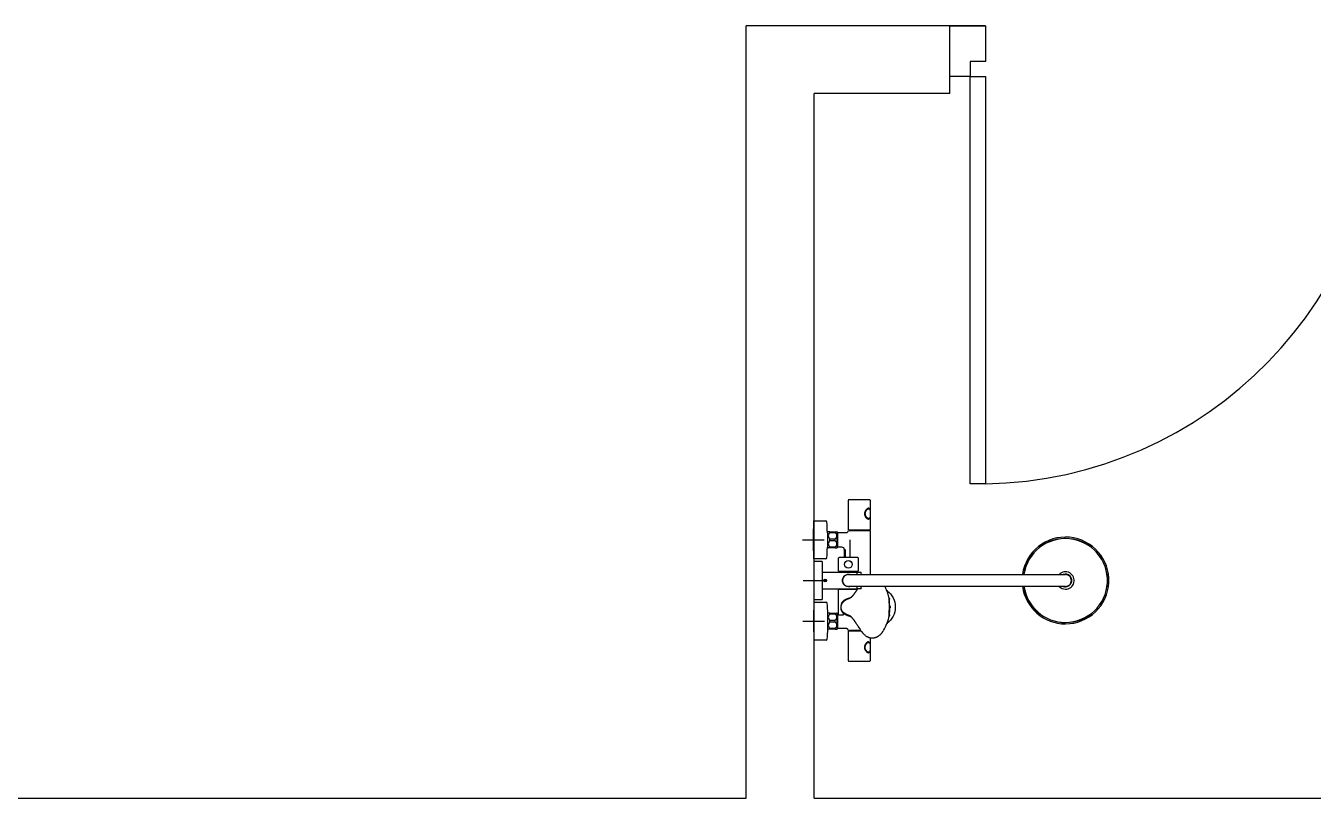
# Model space of a CAD drawing. Header units: millimetres. Extents: x -7698 to 47223, y 0 to 22596.
# Drawn here: x 11322 to 13695, y 7450 to 8875 of the extents above; entities that cross this region are included whole.
import ezdxf

# ---------------------------------------------------------------- set-up
doc = ezdxf.new("R2010")
doc.units = ezdxf.units.MM
doc.layers.add('DOORS', color=50, linetype='Continuous')
doc.layers.add('WALLS', color=80, linetype='Continuous', lineweight=30)

msp = doc.modelspace()

# ---------------------------------------------------------------- linework, layer by layer
at = {"linetype": 'Continuous'}
for p, q in [((12838.2, 7945.4), (12838.2, 7999.9)), ((12839.2, 8000.9), (12877.2, 8000.9)), ((12878.2, 7999.9), (12878.2, 7979.2)), ((12873.6, 7984.4), (12874.2, 7984.5)), ((12874.2, 7984.5), (12875.3, 7984.5)), ((12773.6, 7961.7), (12773.6, 7891.7)), ((12773.6, 7961.7), (12796.4, 7961.7)), ((12874.1, 7965.2), (12875.2, 7964.9)), ((12875.3, 7965.5), (12874.2, 7965.5)), ((12878.2, 7970.6), (12878.2, 7945.4)), ((12753.6, 7926.7), (12793.6, 7926.7)), ((12773.6, 7906.7), (12773.6, 7946.7)), ((12799.4, 7939.9), (12799.6, 7939.9)), ((12799.4, 7939.7), (12799.4, 7913.6)), ((12799.4, 7938.7), (12799.6, 7938.7)), ((12799.6, 7940.7), (12799.6, 7912.7)), ((12799.6, 7940.7), (12800.4, 7940.7)), ((12800.4, 7912.2), (12800.4, 7941.2)), ((12803.9, 7941.7), (12801.1, 7941.7)), ((12803.9, 7939.6), (12803.9, 7941.7)), ((12803.9, 7941.7), (12813.9, 7941.7)), ((12813.9, 7939.6), (12803.9, 7939.6)), ((12803.9, 7924.6), (12803.9, 7928.7)), ((12803.9, 7928.7), (12813.9, 7928.7)), ((12813.9, 7939.6), (12813.9, 7941.7)), ((12813.9, 7941.7), (12816.7, 7941.7)), ((12813.9, 7924.6), (12813.9, 7928.7)), ((12817.4, 7912.2), (12817.4, 7941.2)), ((12817.4, 7937), (12817.5, 7937.1)), ((12817.5, 7916.2), (12817.5, 7937.1)), ((12817.5, 7937.1), (12818.2, 7937.1)), ((12818.2, 7939.7), (12818.2, 7913.7)), ((12818.7, 7940.2), (12834.2, 7940.2)), ((12838.2, 7944.2), (12878.2, 7944.2)), ((12838.2, 7944), (12838.2, 7944.2)), ((12838.7, 7944.9), (12877.7, 7944.9)), ((12840.6, 7944.2), (12840.6, 7944.9)), ((12840.9, 7926.7), (12840.9, 7894)), ((12878.2, 7944.2), (12878.2, 7862.7)), ((12799.4, 7914.6), (12799.6, 7914.6)), ((12799.6, 7913.4), (12799.4, 7913.4)), ((12800.4, 7912.7), (12799.6, 7912.7)), ((12803.9, 7911.7), (12801.1, 7911.7)), ((12813.9, 7924.6), (12803.9, 7924.6)), ((12803.9, 7911.7), (12803.9, 7913.7)), ((12803.9, 7913.7), (12813.9, 7913.7)), ((12813.9, 7911.7), (12803.9, 7911.7)), ((12813.9, 7911.7), (12813.9, 7913.7)), ((12813.9, 7911.7), (12816.7, 7911.7)), ((12817.5, 7916.2), (12817.4, 7916.3)), ((12818.2, 7916.2), (12817.5, 7916.2)), ((12826.3, 7913.2), (12818.7, 7913.2)), ((12830.9, 7894), (12830.9, 7908.5)), ((12832.2, 7908.6), (12832.2, 7894)), ((12796.4, 7891.7), (12773.6, 7891.7)), ((12775, 7816.4), (12775, 7887)), ((12775.2, 7887.2), (12789, 7887.2)), ((12790, 7886.2), (12790, 7817.2)), ((12820.2, 7869.2), (12820.2, 7893.3)), ((12855.5, 7894), (12820.9, 7894)), ((12856.2, 7893.3), (12856.2, 7869.2)), ((12775, 7831.7), (12775, 7871.7)), ((12790, 7867.3), (12853.4, 7867.3)), ((12820.2, 7867.3), (12820.2, 7867.4)), ((12820.4, 7869), (12856, 7869)), ((12855.9, 7867.7), (12820.5, 7867.7)), ((12821.5, 7867.9), (12821.5, 7869)), ((12826.8, 7853.7), (12827, 7854.2)), ((12827, 7854.2), (12827, 7849.2)), ((12827, 7854.2), (12827.5, 7854.2)), ((12838.2, 7862.7), (12878.7, 7862.7)), ((12853.6, 7867.1), (12853.6, 7862.7)), ((12853.8, 7867.3), (12861.4, 7867.3)), ((12854.9, 7869), (12854.9, 7867.9)), ((12856.2, 7867.4), (12856.2, 7867.3)), ((12878.7, 7862.7), (13197.7, 7862.7)), ((13197.7, 7862.7), (13238.2, 7862.7)), ((12755, 7851.7), (12795, 7851.7)), ((12853.4, 7836), (12790, 7836)), ((12794.3, 7853.2), (12793.5, 7851.7)), ((12793.5, 7851.7), (12794.3, 7850.2)), ((12796.1, 7853.2), (12794.3, 7853.2)), ((12794.3, 7850.2), (12796.1, 7850.2)), ((12796.9, 7851.7), (12796.1, 7853.2)), ((12796.1, 7850.2), (12796.9, 7851.7)), ((12820.2, 7836), (12820.2, 7836)), ((12820.2, 7788.8), (12820.2, 7834.6)), ((12854.1, 7834.8), (12820.4, 7834.8)), ((12820.5, 7835.7), (12854.6, 7835.7)), ((12821.5, 7834.8), (12821.5, 7835.5)), ((12826.8, 7853.7), (12826.8, 7849.7)), ((12827.5, 7853.7), (12826.8, 7853.7)), ((12827, 7849.2), (12826.8, 7849.7)), ((12827.5, 7849.7), (12826.8, 7849.7)), ((12827.5, 7849.2), (12827, 7849.2)), ((12878.7, 7840.7), (12838.2, 7840.7)), ((12853.6, 7840.7), (12853.6, 7836.2)), ((12861.4, 7836.1), (12853.8, 7836.1)), ((13197.7, 7840.7), (12878.7, 7840.7)), ((12908.7, 7833.7), (12908.9, 7833.7)), ((13238.2, 7840.7), (13197.7, 7840.7)), ((12774.4, 7811.7), (12774.4, 7741.7)), ((12774.4, 7811.7), (12797.2, 7811.7)), ((12789, 7816.2), (12775.2, 7816.2)), ((12912.3, 7819.9), (12913.1, 7819.9)), ((12913.4, 7816.9), (12912.8, 7816.9)), ((12774.4, 7756.7), (12774.4, 7796.7)), ((12800.2, 7790.7), (12800.4, 7790.7)), ((12800.4, 7762.2), (12800.4, 7791.2)), ((12803.9, 7791.7), (12801.1, 7791.7)), ((12803.9, 7789.6), (12803.9, 7791.7)), ((12803.9, 7791.7), (12813.9, 7791.7)), ((12813.9, 7789.6), (12803.9, 7789.6)), ((12813.9, 7789.6), (12813.9, 7791.7)), ((12813.9, 7791.7), (12816.7, 7791.7)), ((12817.4, 7762.2), (12817.4, 7791.2)), ((12817.4, 7787), (12817.5, 7787.1)), ((12817.5, 7766.2), (12817.5, 7787.1)), ((12817.5, 7787.1), (12818.2, 7787.1)), ((12818.2, 7789.7), (12818.2, 7763.7)), ((12818.7, 7790.2), (12820.2, 7790.2)), ((12820.7, 7788.3), (12828.2, 7788.3)), ((12824.3, 7802.7), (12824.3, 7802.7)), ((12829.2, 7789.3), (12829.2, 7791)), ((12913.1, 7785.5), (12912.3, 7785.4)), ((12912.8, 7788.4), (12913.4, 7788.4)), ((12913.8, 7804.2), (12914.6, 7804.1)), ((12914.6, 7801.2), (12913.8, 7801.2)), ((12915, 7802.7), (12914.7, 7802.7)), ((12754.4, 7776.7), (12794.4, 7776.7)), ((12800.4, 7762.7), (12800.2, 7762.7)), ((12803.9, 7761.7), (12801.1, 7761.7)), ((12803.9, 7774.6), (12803.9, 7778.7)), ((12803.9, 7778.7), (12813.9, 7778.7)), ((12813.9, 7774.6), (12803.9, 7774.6)), ((12803.9, 7761.7), (12803.9, 7763.7)), ((12803.9, 7763.7), (12813.9, 7763.7)), ((12813.9, 7761.7), (12803.9, 7761.7)), ((12813.9, 7774.6), (12813.9, 7778.7)), ((12813.9, 7761.7), (12813.9, 7763.7)), ((12813.9, 7761.7), (12816.7, 7761.7)), ((12817.5, 7766.2), (12817.4, 7766.3)), ((12818.2, 7766.2), (12817.5, 7766.2)), ((12833.5, 7763.2), (12818.7, 7763.2)), ((12838.2, 7759.2), (12838.2, 7759.4)), ((12838.2, 7759.2), (12861.2, 7759.2)), ((12840.2, 7758.5), (12840.2, 7759.2)), ((12858.2, 7759.2), (12840.2, 7759.2)), ((12841.4, 7759.2), (12841.4, 7758.5)), ((12849, 7758.5), (12849, 7759.2)), ((12855.3, 7759.2), (12855.3, 7758.5)), ((12908.9, 7771.6), (12908.6, 7771.6)), ((12797.2, 7741.7), (12774.4, 7741.7)), ((12838.2, 7703.5), (12838.2, 7758)), ((12861.7, 7758.5), (12838.7, 7758.5)), ((12874, 7737.9), (12875.1, 7737.9)), ((12878.2, 7745.6), (12878.2, 7732.3)), ((12873.8, 7718.9), (12873.2, 7718.9)), ((12873.8, 7718.9), (12873.8, 7718.9)), ((12874, 7718.9), (12873.8, 7718.9)), ((12875.1, 7718.9), (12874, 7718.9)), ((12878.2, 7732.3), (12878.2, 7731.7)), ((12878.2, 7724.9), (12878.2, 7724.6)), ((12878.2, 7724.6), (12878.2, 7703.5)), ((12877.2, 7702.5), (12839.2, 7702.5))]:
    msp.add_line(p, q, dxfattribs=at)
for centre, radius in [((12838.2, 7881.5), 6.97), ((12838.2, 7881.5), 7), ((12795.2, 7851.7), 2.46), ((12795.2, 7851.7), 1.8)]:
    msp.add_circle(centre, radius, dxfattribs=at)
for centre, radius, start, end in [((12839.2, 7999.9), 1, 90, 180), ((12877.2, 7999.9), 1, 0, 90), ((12877.4, 7975.3), 9.86, 112.3661, 113.6379), ((12875.3, 7982.1), 2.38, 17.2306, 94.1357), ((12796.4, 7959.7), 2, 4.2243, 90), ((12349.6, 7926.7), 450, 1.6835, 4.2243), ((12875.3, 7967.9), 2.41, 269.9352, 343.9282), ((12806.5, 7933.3), 10, 122.907, 127.8481), ((12807.7, 7934.2), 6.64, 125.3947, 234.6053), ((12810.1, 7934.2), 6.64, 305.3947, 54.6053), ((12811.3, 7933.3), 10, 52.1519, 57.096), ((12818.7, 7939.7), 0.5, 90, 180), ((12834.2, 7944.1), 3.94, 270.8244, 358.774), ((12838.7, 7945.4), 0.5, 180, 270), ((12862.4, 7944), 24.2, 179.6371, 180.1099), ((12877.7, 7945.4), 0.5, 270, 0), ((13238.2, 7851.7), 80, 270, 172.0968), ((13238.2, 7851.7), 77.5, 270, 171.8401), ((13238.2, 7851.7), 77.3, 270, 171.8189), ((13236.7, 7928.9), 0.3, 20.0297, 90.6634), ((13237.3, 7928.9), 0.3, 20.0297, 90.6634), ((13238.5, 7928.9), 0.3, 89.3366, 159.9703), ((13239.1, 7928.9), 0.3, 89.3366, 159.9703), ((12349.6, 7926.7), 450, 355.7757, 358.3165), ((12806.5, 7920.1), 10, 232.1519, 237.096), ((12807.7, 7919.2), 6.64, 125.3947, 234.6053), ((12810.1, 7919.2), 6.64, 305.3947, 54.6053), ((12811.3, 7920.1), 10, 302.907, 307.8481), ((12818.7, 7913.7), 0.5, 180, 270), ((12826.2, 7908.5), 4.68, 359.9781, 88.6978), ((13198.8, 7918.1), 0.3, 50.0297, 120.6634), ((13200.4, 7919), 0.3, 119.3366, 189.9703), ((13276, 7919), 0.3, 350.0297, 60.6634), ((13277.6, 7918.1), 0.3, 59.3366, 129.9703), ((12775.2, 7887), 0.2, 90, 180), ((12789, 7886.2), 1, 0, 90), ((12796.4, 7893.7), 2, 270, 355.7757), ((12820.9, 7893.3), 0.7, 90, 180), ((12855.5, 7893.3), 0.7, 0, 90), ((13170.9, 7889.5), 0.3, 80.0297, 150.6634), ((13171.8, 7891), 0.3, 149.3366, 219.9703), ((13304.6, 7891), 0.3, 320.0297, 30.6634), ((13305.5, 7889.5), 0.3, 29.3366, 99.9703), ((12820.4, 7869.2), 0.2, 180, 270), ((12820.5, 7867.4), 0.3, 90, 180), ((12821.3, 7867.9), 0.2, 270, 0), ((12838.2, 7851.7), 11.3, 78.4959, 167.2162), ((12838.2, 7851.7), 11, 90, 270), ((12853.4, 7867.1), 0.2, 0, 90), ((12853.8, 7867.1), 0.2, 90, 180), ((12855.1, 7867.9), 0.2, 180, 270), ((12855.9, 7867.4), 0.3, 0, 90), ((12856, 7869.2), 0.2, 270, 0), ((12861.4, 7867.1), 0.2, 7.0882, 90), ((12737.6, 7851.7), 125, 5.0486, 7.0882), ((13238.2, 7851.7), 16, 270, 136.55), ((13238.2, 7851.7), 11.7, 270, 109.9672), ((13238.2, 7851.7), 11, 270, 90), ((12820.5, 7836), 0.3, 180, 270), ((12820.4, 7834.6), 0.2, 90, 180), ((12821.3, 7835.5), 0.2, 0, 90), ((12838.2, 7851.7), 11.3, 192.8009, 270), ((12838.2, 7851.7), 11.3, 270, 282.9045), ((12853.4, 7836.2), 0.2, 270, 0), ((12853.8, 7836.3), 0.2, 180, 270), ((12861.4, 7836.3), 0.2, 270, 352.9118), ((12737.6, 7851.7), 125, 352.9118, 354.9545), ((12847.2, 7811.5), 65.3, 18.9308, 26.4993), ((13238.2, 7851.7), 80, 187.9032, 270), ((13238.2, 7851.7), 77.5, 188.1599, 270), ((13238.2, 7851.7), 77.3, 188.1811, 270), ((13238.2, 7851.7), 16, 223.45, 270), ((13238.2, 7851.7), 11.7, 250.0328, 270), ((13315.4, 7852.6), 0.3, 290.0297, 0.6634), ((13315.4, 7850.8), 0.3, 359.3366, 69.9703), ((12775.2, 7816.4), 0.2, 180, 270), ((12789, 7817.2), 1, 270, 0), ((12797.2, 7809.7), 2, 4.2243, 90), ((12350.4, 7776.7), 450, 1.7828, 4.2243), ((12838, 7803.7), 13.6, 154.6313, 169.8535), ((12818.3, 7802.7), 95.5, 352.8872, 3.7408), ((12818.3, 7802.7), 95.5, 4.4942, 6.8092), ((13170.9, 7813.8), 0.3, 209.3366, 279.9703), ((13171.8, 7812.3), 0.3, 140.0297, 210.6634), ((13304.6, 7812.3), 0.3, 329.3366, 39.9703), ((13305.5, 7813.8), 0.3, 260.0297, 330.6634), ((12806.5, 7783.3), 10, 122.907, 127.8481), ((12807.7, 7784.2), 6.64, 125.3947, 234.6053), ((12810.1, 7784.2), 6.64, 305.3947, 54.6053), ((12811.3, 7783.3), 10, 52.1519, 57.096), ((12818.7, 7789.7), 0.5, 90, 180), ((12820.7, 7788.8), 0.5, 180, 270), ((12844, 7802.7), 19.7, 169.8852, 180.0053), ((12844, 7802.7), 19.7, 179.9947, 190.1148), ((12838, 7801.6), 13.6, 190.1465, 205.6103), ((12828.2, 7789.3), 1, 270, 0), ((12907.4, 7790.1), 5.82, 349.4801, 359.2591), ((12902.9, 7788.5), 10.9, 346.9335, 355.2651), ((13198.8, 7785.3), 0.3, 239.3366, 309.9703), ((13200.4, 7784.4), 0.3, 170.0297, 240.6634), ((13276, 7784.4), 0.3, 299.3366, 9.9703), ((13277.6, 7785.3), 0.3, 230.0297, 300.6634), ((12350.4, 7776.7), 450, 355.7757, 358.2172), ((12806.5, 7770.1), 10, 232.1519, 237.096), ((12807.7, 7769.2), 6.64, 125.3947, 234.6053), ((12810.1, 7769.2), 6.64, 305.3947, 54.6053), ((12811.3, 7770.1), 10, 302.907, 307.8481), ((12818.7, 7763.7), 0.5, 180, 270), ((12918.7, 7801.6), 71.5, 208.3329, 224.6235), ((12846.1, 7794.3), 66.5, 328.601, 340.9956), ((13237.3, 7774.5), 0.3, 269.3366, 339.9703), ((13239.1, 7774.5), 0.3, 200.0297, 270.6634), ((12797.2, 7743.7), 2, 270, 355.7757), ((12838.7, 7758), 0.5, 90, 180), ((12875, 7735.3), 2.59, 16.4993, 78.3871), ((12875.1, 7721.2), 2.7, 247.0547, 269.416), ((12875.1, 7721.2), 2.37, 263.6582, 340.4269), ((12839.2, 7703.5), 1, 180, 270), ((12877.2, 7703.5), 1, 270, 0)]:
    msp.add_arc(centre, radius, start, end, dxfattribs=at)
at = {"linetype": 'Continuous', "extrusion": (0, 0, -1)}
for centre, major_axis, ratio, start_param, end_param in [((12888.6, 7802.7), (0, -50.6), 0.5, 4.063721, 5.348593), ((12887.7, 7802.7), (-36.9, 0), 1, 2.186048, 4.095724)]:
    msp.add_ellipse(centre, major_axis=major_axis, ratio=ratio, start_param=start_param, end_param=end_param, dxfattribs=at)
at = {"linetype": 'Continuous'}
for points, knots in [([(12875.2, 7984.9), (12874.9, 7984.9), (12874.4, 7984.8), (12873.5, 7984.4), (12872.7, 7983.9), (12871.8, 7983.3), (12871, 7982.4), (12870.2, 7981.4), (12869.4, 7980.3), (12868.7, 7978.9), (12868.1, 7977.3), (12867.8, 7975.4), (12867.9, 7973.5), (12868.3, 7971.8), (12869, 7970.2), (12869.9, 7968.7), (12871, 7967.3), (12872.4, 7966.1), (12873.5, 7965.3), (12874, 7965.2), (12874.1, 7965.2)], [0, 0, 0, 0, 0.058226, 0.110021, 0.155478, 0.194487, 0.252448, 0.293616, 0.340896, 0.395027, 0.455793, 0.519058, 0.580364, 0.639976, 0.698116, 0.756136, 0.821712, 0.895861, 0.978234, 1, 1, 1, 1]), ([(12875.7, 7966), (12875.1, 7966), (12874.4, 7966.2), (12873, 7967.1), (12872.3, 7967.8), (12870.9, 7969.4), (12870.3, 7970.4), (12869.5, 7972.6), (12869.2, 7973.8), (12869.2, 7976.2), (12869.5, 7977.4), (12870.3, 7979.6), (12870.9, 7980.6), (12872.2, 7982.2), (12873, 7982.9), (12874.4, 7983.8), (12875.1, 7984), (12876.3, 7984), (12876.8, 7983.8), (12877.3, 7983.1), (12877.5, 7982.9), (12877.6, 7982.6)], [0, 0, 0, 0, 0.0625, 0.0625, 0.125, 0.125, 0.1875, 0.1875, 0.25, 0.25, 0.3125, 0.3125, 0.375, 0.375, 0.4375, 0.4375, 0.5, 0.5, 0.5625, 0.5625, 0.5896274, 0.5896274, 0.5896274, 0.5896274]), ([(12876.9, 7983.9), (12876.8, 7984), (12876.6, 7984.3), (12876.1, 7984.8), (12875.5, 7984.9), (12875.2, 7984.9), (12875.2, 7984.9)], [0.68725731, 0.68725731, 0.68725731, 0.68725731, 0.69566633, 0.72691616, 0.758166, 0.75816733, 0.75816733, 0.75816733, 0.75816733]), ([(12877.6, 7982.6), (12877.7, 7982.3), (12877.9, 7981.9), (12878.1, 7980.6), (12878.2, 7979.6), (12878.3, 7977.4), (12878.3, 7976.2), (12878.3, 7973.8), (12878.3, 7972.6), (12878.2, 7970.4), (12878.1, 7969.4), (12877.9, 7968.2), (12877.8, 7967.8), (12877.6, 7967.4)], [0.5896274, 0.5896274, 0.5896274, 0.5896274, 0.625, 0.625, 0.6875, 0.6875, 0.75, 0.75, 0.8125, 0.8125, 0.875, 0.875, 0.9089879, 0.9089879, 0.9089879, 0.9089879]), ([(12874.3, 7965.5), (12874.3, 7965.5), (12874.1, 7965.5), (12873.6, 7965.6), (12872.9, 7965.8), (12872.5, 7966), (12872.4, 7966.1)], [0.041252, 0.041252, 0.041252, 0.041252, 0.0708161, 0.4310103, 0.80703, 1, 1, 1, 1]), ([(12875.2, 7964.9), (12875.2, 7964.9), (12875.5, 7964.9), (12876.1, 7965.1), (12876.7, 7965.6), (12876.9, 7966), (12877, 7966.3)], [0.25772333, 0.25772333, 0.25772333, 0.25772333, 0.258166, 0.28941616, 0.32066633, 0.34088699, 0.34088699, 0.34088699, 0.34088699]), ([(12854.8, 7836.1), (12854.8, 7836.1), (12854.8, 7836), (12854.8, 7836), (12854.8, 7836), (12854.7, 7835.9), (12854.7, 7835.9), (12854.6, 7835.7), (12854.5, 7835.5), (12854.2, 7835.1), (12854, 7834.8), (12853.6, 7834.1), (12853.4, 7833.8), (12853.1, 7833.3), (12853, 7833.2), (12852.8, 7832.9), (12852.7, 7832.7), (12852.5, 7832.4), (12852.4, 7832.2), (12852.2, 7832), (12852.1, 7831.9), (12852.1, 7831.8), (12852, 7831.8), (12852, 7831.7), (12852, 7831.7), (12851.7, 7831.3), (12851.5, 7831), (12851.1, 7830.4), (12850.9, 7830), (12850.5, 7829.6), (12850.4, 7829.4), (12850.3, 7829.2), (12850.2, 7829.1), (12850.2, 7829), (12850.1, 7829), (12850.1, 7828.9), (12850, 7828.8), (12849.8, 7828.5), (12849.6, 7828.2), (12849.1, 7827.5), (12848.9, 7827.2), (12848.5, 7826.7), (12848.4, 7826.6), (12848.3, 7826.3), (12848.2, 7826.2), (12848.1, 7826.1), (12848.1, 7826.1), (12848.1, 7826.1), (12848.1, 7826.1), (12848, 7826), (12848, 7826), (12847.9, 7825.9), (12847.9, 7825.9), (12847.9, 7825.8), (12847.8, 7825.8), (12847.8, 7825.6), (12847.7, 7825.6), (12847.5, 7825.4), (12847.4, 7825.2), (12847.1, 7824.8), (12846.9, 7824.6), (12846.6, 7824.2), (12846.5, 7824.1), (12846.3, 7823.8), (12846.2, 7823.7), (12845.9, 7823.4), (12845.7, 7823.1), (12845.3, 7822.7), (12845.2, 7822.5), (12844.8, 7822.1), (12844.6, 7821.9), (12844.2, 7821.5), (12844, 7821.3), (12843.6, 7821), (12843.5, 7820.8), (12843.1, 7820.5), (12843, 7820.4), (12842.8, 7820.2), (12842.7, 7820.2), (12842.7, 7820.2), (12842.7, 7820.2), (12842.6, 7820.1), (12842.6, 7820.1), (12842.6, 7820.1), (12842.5, 7820.1), (12842.5, 7820), (12842.5, 7820), (12842.4, 7820), (12842.4, 7819.9), (12842, 7819.7), (12841.7, 7819.5), (12841.4, 7819.3), (12841.3, 7819.2), (12841.3, 7819.2), (12841.2, 7819.2), (12841.2, 7819.2), (12841.2, 7819.2), (12841.2, 7819.1), (12841.2, 7819.1), (12841.1, 7819.1), (12841.1, 7819.1), (12840.9, 7819), (12840.8, 7818.9), (12840.6, 7818.8), (12840.4, 7818.7), (12840.3, 7818.6), (12840.2, 7818.6), (12840.1, 7818.6), (12840.1, 7818.5), (12840.1, 7818.5), (12840, 7818.5), (12839.9, 7818.5), (12839.9, 7818.4), (12839.8, 7818.4), (12839.7, 7818.4), (12839.6, 7818.3), (12839.5, 7818.3), (12839.3, 7818.2), (12839.3, 7818.2), (12839.2, 7818.1), (12839.1, 7818.1), (12839, 7818.1), (12838.9, 7818), (12838.7, 7818), (12838.6, 7817.9), (12838.5, 7817.9), (12838.5, 7817.9), (12838.4, 7817.9), (12838.3, 7817.8), (12838.1, 7817.8), (12838, 7817.7), (12837.7, 7817.7), (12837.6, 7817.6), (12837.5, 7817.6), (12837.5, 7817.6), (12837.4, 7817.6), (12837.4, 7817.5), (12837.2, 7817.5), (12837.2, 7817.5), (12837, 7817.4), (12837, 7817.4), (12836.9, 7817.4), (12836.9, 7817.4), (12836.9, 7817.4), (12836.9, 7817.4), (12836.9, 7817.4), (12836.9, 7817.4), (12836.8, 7817.3), (12836.8, 7817.3), (12836.7, 7817.3), (12836.6, 7817.3), (12836.6, 7817.3), (12836.5, 7817.2), (12836.5, 7817.2), (12836.4, 7817.2), (12836.4, 7817.2), (12836.4, 7817.2), (12836.2, 7817.1), (12836.1, 7817.1), (12835.8, 7816.9), (12835.6, 7816.9), (12835.4, 7816.8), (12835.4, 7816.8), (12835.3, 7816.7), (12835.3, 7816.7), (12835.3, 7816.7), (12835.2, 7816.7), (12835.2, 7816.7), (12835.2, 7816.7), (12835.2, 7816.7), (12835.2, 7816.7), (12835.2, 7816.6), (12835.1, 7816.6), (12835.1, 7816.6), (12835, 7816.6), (12834.7, 7816.4), (12834.4, 7816.3), (12834.1, 7816.1), (12834.1, 7816.1), (12834.1, 7816.1), (12834.1, 7816.1), (12834.1, 7816.1), (12834.1, 7816.1), (12834, 7816.1), (12834, 7816.1), (12834, 7816.1), (12834, 7816), (12833.9, 7816), (12833.8, 7815.9), (12833.7, 7815.9), (12833.7, 7815.9), (12833.7, 7815.9), (12833.6, 7815.9), (12833.6, 7815.8), (12833.6, 7815.8), (12833.5, 7815.8), (12833.5, 7815.8), (12833.5, 7815.8), (12833.4, 7815.7), (12833.4, 7815.7), (12833.4, 7815.7), (12833.3, 7815.6), (12833.2, 7815.6), (12833.1, 7815.5), (12833.1, 7815.5), (12833, 7815.5), (12833, 7815.5), (12833, 7815.5), (12833, 7815.5), (12833, 7815.5), (12832.9, 7815.5), (12832.8, 7815.4), (12832.7, 7815.3), (12832.4, 7815.1), (12832.3, 7815), (12832.1, 7814.9), (12832, 7814.9), (12832, 7814.8), (12831.9, 7814.8), (12831.9, 7814.8), (12831.9, 7814.8), (12831.9, 7814.8), (12831.9, 7814.8), (12831.9, 7814.7), (12831.9, 7814.7), (12831.8, 7814.7), (12831.8, 7814.7), (12831.7, 7814.7), (12831.7, 7814.6), (12831.6, 7814.6), (12831.6, 7814.5), (12831.5, 7814.5), (12831.5, 7814.5), (12831.5, 7814.5), (12831.5, 7814.5), (12831.5, 7814.5), (12831.4, 7814.5), (12831.3, 7814.4), (12831.2, 7814.3), (12831, 7814.1), (12830.9, 7814.1), (12830.9, 7814), (12830.9, 7814), (12830.8, 7814), (12830.8, 7814), (12830.8, 7814), (12830.7, 7813.9), (12830.7, 7813.9), (12830.6, 7813.8), (12830.5, 7813.8), (12830.5, 7813.7), (12830.4, 7813.7), (12830.4, 7813.7), (12830.4, 7813.7), (12830.4, 7813.7), (12830.2, 7813.6), (12830.1, 7813.5), (12830, 7813.4), (12830, 7813.3), (12829.9, 7813.3), (12829.9, 7813.3), (12829.9, 7813.3), (12829.9, 7813.3), (12829.8, 7813.2), (12829.7, 7813.2), (12829.6, 7813.1), (12829.6, 7813), (12829.5, 7813), (12829.5, 7813), (12829.4, 7812.9), (12829.4, 7812.9), (12829.4, 7812.9), (12829.4, 7812.9), (12829.3, 7812.8), (12829.2, 7812.7), (12829.1, 7812.6), (12829, 7812.6), (12829, 7812.6), (12829, 7812.6), (12829, 7812.6), (12829, 7812.6), (12829, 7812.5), (12829, 7812.5), (12828.9, 7812.5), (12828.8, 7812.4), (12828.7, 7812.3), (12828.6, 7812.2), (12828.4, 7812.1), (12828.4, 7812), (12828.3, 7811.9), (12828.3, 7811.9), (12828.2, 7811.9), (12828.2, 7811.9), (12828.2, 7811.8), (12828.2, 7811.8), (12828.2, 7811.8), (12828.2, 7811.8), (12828.1, 7811.8), (12828.1, 7811.7), (12828, 7811.6), (12828, 7811.6), (12827.9, 7811.6), (12827.9, 7811.6), (12827.9, 7811.5), (12827.9, 7811.5), (12827.9, 7811.5), (12827.9, 7811.5), (12827.8, 7811.4), (12827.7, 7811.3), (12827.5, 7811.1), (12827.5, 7811.1), (12827.4, 7811), (12827.4, 7811), (12827.4, 7811), (12827.4, 7811), (12827.4, 7810.9), (12827.3, 7810.9), (12827.2, 7810.8), (12827.1, 7810.7), (12827, 7810.5), (12827, 7810.4), (12826.9, 7810.4), (12826.9, 7810.3), (12826.8, 7810.3), (12826.8, 7810.3), (12826.8, 7810.3), (12826.8, 7810.3), (12826.8, 7810.3), (12826.8, 7810.2), (12826.8, 7810.2), (12826.8, 7810.2), (12826.8, 7810.2), (12826.8, 7810.2), (12826.8, 7810.2), (12826.7, 7810.2), (12826.7, 7810.1), (12826.7, 7810.1), (12826.6, 7810), (12826.6, 7810), (12826.5, 7809.9), (12826.5, 7809.9), (12826.4, 7809.8), (12826.4, 7809.7), (12826.3, 7809.7), (12826.3, 7809.6), (12826.2, 7809.5), (12826.2, 7809.5), (12826.2, 7809.5), (12826.2, 7809.5), (12826.2, 7809.5), (12826.2, 7809.4), (12826.1, 7809.3), (12826, 7809.2), (12825.9, 7809), (12825.8, 7808.9), (12825.7, 7808.8), (12825.7, 7808.8), (12825.7, 7808.8), (12825.7, 7808.8), (12825.7, 7808.8), (12825.7, 7808.7), (12825.7, 7808.7), (12825.7, 7808.7), (12825.6, 7808.6), (12825.6, 7808.5), (12825.5, 7808.4), (12825.5, 7808.4), (12825.5, 7808.3), (12825.4, 7808.3), (12825.4, 7808.2), (12825.4, 7808.2), (12825.4, 7808.2), (12825.4, 7808.2), (12825.4, 7808.2), (12825.4, 7808.1), (12825.4, 7808.1), (12825.4, 7808.1), (12825.3, 7808), (12825.3, 7808), (12825.3, 7808), (12825.3, 7808), (12825.3, 7807.9), (12825.2, 7807.8), (12825.2, 7807.7), (12825.1, 7807.6), (12825, 7807.4), (12825, 7807.3), (12825, 7807.3), (12825, 7807.2), (12825, 7807.2), (12825, 7807.2), (12824.9, 7807.1), (12824.9, 7807.1), (12824.9, 7807), (12824.8, 7806.8), (12824.7, 7806.6), (12824.7, 7806.4), (12824.6, 7806.2), (12824.6, 7806.2), (12824.6, 7806.1)], [0.0104541, 0.0104541, 0.0104541, 0.0104541, 0.0108704, 0.0108704, 0.0113881, 0.0113881, 0.0124234, 0.0124234, 0.0165645, 0.0165645, 0.0248467, 0.0248467, 0.0331289, 0.0331289, 0.0372701, 0.0372701, 0.0414112, 0.0414112, 0.0455523, 0.0455523, 0.0476229, 0.0476229, 0.0486581, 0.0486581, 0.0496934, 0.0496934, 0.0579757, 0.0579757, 0.0662579, 0.0662579, 0.070399, 0.070399, 0.0724696, 0.0724696, 0.0735048, 0.0735048, 0.0745401, 0.0745401, 0.0828224, 0.0828224, 0.0911046, 0.0911046, 0.0952457, 0.0952457, 0.0973163, 0.0973163, 0.0978339, 0.0978339, 0.0983516, 0.0983516, 0.0993868, 0.0993868, 0.1004221, 0.1004221, 0.1014574, 0.1014574, 0.1035279, 0.1035279, 0.1076691, 0.1076691, 0.1159513, 0.1159513, 0.1200924, 0.1200924, 0.1242335, 0.1242335, 0.1325158, 0.1325158, 0.140798, 0.140798, 0.1490802, 0.1490802, 0.1573625, 0.1573625, 0.1656447, 0.1656447, 0.173927, 0.173927, 0.1759975, 0.1759975, 0.1770328, 0.1770328, 0.1780681, 0.1780681, 0.1791034, 0.1791034, 0.1801386, 0.1801386, 0.1822092, 0.1822092, 0.1987737, 0.1987737, 0.2029148, 0.2029148, 0.2039501, 0.2039501, 0.2044677, 0.2044677, 0.2049853, 0.2049853, 0.2070559, 0.2070559, 0.2153381, 0.2153381, 0.2236204, 0.2236204, 0.2277615, 0.2277615, 0.229832, 0.229832, 0.2319026, 0.2319026, 0.2360437, 0.2360437, 0.2401848, 0.2401848, 0.2484671, 0.2484671, 0.2526082, 0.2526082, 0.2567493, 0.2567493, 0.2650315, 0.2650315, 0.2733138, 0.2733138, 0.2774549, 0.2774549, 0.281596, 0.281596, 0.2981605, 0.2981605, 0.3064427, 0.3064427, 0.3105838, 0.3105838, 0.314725, 0.314725, 0.3230072, 0.3230072, 0.3271483, 0.3271483, 0.3292189, 0.3292189, 0.3302542, 0.3302542, 0.3312894, 0.3312894, 0.3354306, 0.3354306, 0.3395717, 0.3395717, 0.3437128, 0.3437128, 0.3457833, 0.3457833, 0.3478539, 0.3478539, 0.3644184, 0.3644184, 0.3809829, 0.3809829, 0.385124, 0.385124, 0.3871945, 0.3871945, 0.3892651, 0.3892651, 0.3903004, 0.3903004, 0.3913356, 0.3913356, 0.3934062, 0.3934062, 0.3975473, 0.3975473, 0.4306763, 0.4306763, 0.4327468, 0.4327468, 0.4337821, 0.4337821, 0.4342997, 0.4342997, 0.4348174, 0.4348174, 0.4389585, 0.4389585, 0.4472407, 0.4472407, 0.4493113, 0.4493113, 0.4513819, 0.4513819, 0.455523, 0.455523, 0.4575935, 0.4575935, 0.4596641, 0.4596641, 0.4638052, 0.4638052, 0.4720874, 0.4720874, 0.4762286, 0.4762286, 0.4782991, 0.4782991, 0.4793344, 0.4793344, 0.4803697, 0.4803697, 0.4969342, 0.4969342, 0.5134986, 0.5134986, 0.5217809, 0.5217809, 0.525922, 0.525922, 0.5264396, 0.5264396, 0.5269573, 0.5269573, 0.5279925, 0.5279925, 0.5300631, 0.5300631, 0.5383453, 0.5383453, 0.5424865, 0.5424865, 0.5435217, 0.5435217, 0.544557, 0.544557, 0.5466276, 0.5466276, 0.563192, 0.563192, 0.5714743, 0.5714743, 0.5735448, 0.5735448, 0.5756154, 0.5756154, 0.5797565, 0.5797565, 0.5880387, 0.5880387, 0.5921799, 0.5921799, 0.5942504, 0.5942504, 0.596321, 0.596321, 0.6128855, 0.6128855, 0.6170266, 0.6170266, 0.6190971, 0.6190971, 0.6211677, 0.6211677, 0.6294499, 0.6294499, 0.6377322, 0.6377322, 0.6418733, 0.6418733, 0.6439438, 0.6439438, 0.6460144, 0.6460144, 0.6625789, 0.6625789, 0.6646494, 0.6646494, 0.6656847, 0.6656847, 0.66672, 0.66672, 0.6708611, 0.6708611, 0.6791433, 0.6791433, 0.6957078, 0.6957078, 0.70399, 0.70399, 0.7081312, 0.7081312, 0.7102017, 0.7102017, 0.711237, 0.711237, 0.7122723, 0.7122723, 0.7205545, 0.7205545, 0.7246956, 0.7246956, 0.7267662, 0.7267662, 0.7278015, 0.7278015, 0.7288368, 0.7288368, 0.7454012, 0.7454012, 0.7536835, 0.7536835, 0.755754, 0.755754, 0.7578246, 0.7578246, 0.7619657, 0.7619657, 0.7785302, 0.7785302, 0.7868124, 0.7868124, 0.7909535, 0.7909535, 0.7930241, 0.7930241, 0.7940594, 0.7940594, 0.7950946, 0.7950946, 0.7961299, 0.7961299, 0.7971652, 0.7971652, 0.7992358, 0.7992358, 0.8033769, 0.8033769, 0.8116591, 0.8116591, 0.8199414, 0.8199414, 0.8282236, 0.8282236, 0.8365058, 0.8365058, 0.8385764, 0.8385764, 0.8406469, 0.8406469, 0.8447881, 0.8447881, 0.8613525, 0.8613525, 0.877917, 0.877917, 0.8789523, 0.8789523, 0.8799876, 0.8799876, 0.8820581, 0.8820581, 0.8861992, 0.8861992, 0.8944815, 0.8944815, 0.9027637, 0.9027637, 0.9069048, 0.9069048, 0.9089754, 0.9089754, 0.9100107, 0.9100107, 0.9110459, 0.9110459, 0.9151871, 0.9151871, 0.9172576, 0.9172576, 0.9193282, 0.9193282, 0.9276104, 0.9276104, 0.9441749, 0.9441749, 0.9524571, 0.9524571, 0.9545277, 0.9545277, 0.9565982, 0.9565982, 0.9607394, 0.9607394, 0.9773038, 0.9773038, 0.9938683, 0.9938683, 1, 1, 1, 1]), ([(12909.6, 7830.8), (12909.6, 7830.8), (12909.6, 7830.8), (12909.7, 7830.9), (12909.7, 7831.5), (12909.4, 7832.7), (12909.2, 7833.1), (12909, 7833.6), (12908.9, 7833.7), (12908.8, 7833.7)], [0.4750765, 0.4750765, 0.4750765, 0.4750765, 0.5, 0.5, 0.75, 0.75, 0.875, 0.875, 0.9799961, 0.9799961, 0.9799961, 0.9799961]), ([(12908.8, 7833.7), (12908.9, 7833.7), (12909, 7833.7), (12909.1, 7833.6), (12909.2, 7833.5), (12909.3, 7833.3), (12909.4, 7833.1), (12909.5, 7832.9), (12909.5, 7832.8), (12909.5, 7832.8)], [0, 0, 0, 0, 0.118804, 0.198984, 0.346865, 0.591531, 0.743721, 0.910389, 1, 1, 1, 1]), ([(12909.5, 7832.8), (12909.6, 7832.7), (12909.6, 7832.6), (12909.7, 7832.3), (12909.8, 7832), (12909.9, 7831.6), (12909.9, 7831.2), (12909.8, 7830.9), (12909.7, 7830.8), (12909.6, 7830.8), (12909.6, 7830.8)], [0, 0, 0, 0, 0.053003, 0.166644, 0.289465, 0.421802, 0.693517, 0.843098, 0.92148, 1, 1, 1, 1]), ([(12825.7, 7809.6), (12825.9, 7809.9), (12826.2, 7810.6), (12826.8, 7811.5), (12827.3, 7812.2), (12827.9, 7812.9), (12828.3, 7813.4), (12828.9, 7814), (12829.5, 7814.6), (12830.1, 7815), (12830.7, 7815.5), (12831.3, 7815.9), (12831.8, 7816.2), (12832.4, 7816.5), (12833, 7816.9), (12833.7, 7817.2), (12834.4, 7817.5), (12835.1, 7817.8), (12835.8, 7818.1), (12836.5, 7818.4), (12837.1, 7818.7), (12837.8, 7818.9), (12838.6, 7819.2), (12839.2, 7819.4), (12839.9, 7819.5), (12840.3, 7819.6), (12840.6, 7819.7), (12840.8, 7819.8), (12841, 7819.8), (12841.3, 7819.9), (12841.7, 7820.1), (12842.1, 7820.3), (12842.7, 7820.6), (12843.2, 7821), (12843.8, 7821.4), (12844.6, 7822.1), (12845.5, 7822.9), (12846.1, 7823.6), (12846.4, 7824)], [0, 0, 0, 0, 0.0228939, 0.0478864, 0.0692975, 0.0864873, 0.1002379, 0.1101576, 0.1235846, 0.1391745, 0.156341, 0.1825469, 0.2117812, 0.2425974, 0.2738674, 0.3119326, 0.3500098, 0.3890114, 0.4285584, 0.4675244, 0.5042801, 0.5492727, 0.5905623, 0.6263096, 0.6581314, 0.6884579, 0.7005971, 0.7122289, 0.7235041, 0.7362514, 0.7532968, 0.7745675, 0.7870954, 0.8004682, 0.8155306, 0.831359, 0.8490363, 0.8639425, 0.8639425, 0.8639425, 0.8639425]), ([(12913, 7819.9), (12913, 7819.9), (12913.1, 7819.7), (12913.3, 7819), (12913.4, 7818.2), (12913.4, 7817.7), (12913.5, 7817.5)], [0.6559458, 0.6559458, 0.6559458, 0.6559458, 0.7482602, 0.8460034, 0.9157991, 1, 1, 1, 1]), ([(12913, 7819.9), (12913, 7819.9), (12913.1, 7819.8), (12913.2, 7819.8), (12913.2, 7819.8), (12913.3, 7819.7), (12913.3, 7819.6), (12913.4, 7819.4), (12913.5, 7819.2), (12913.5, 7818.9), (12913.6, 7818.5), (12913.6, 7818.2), (12913.7, 7818), (12913.7, 7817.9)], [0, 0, 0, 0, 0.034813, 0.063658, 0.099972, 0.11433, 0.192622, 0.380465, 0.494733, 0.617621, 0.749995, 0.894053, 1, 1, 1, 1]), ([(12913, 7816.9), (12913, 7816.9), (12913, 7816.7), (12913.1, 7816.5), (12913.2, 7816.1), (12913.2, 7815.8), (12913.2, 7815.5), (12913.2, 7815.3), (12913.2, 7815.2), (12913.2, 7815.2)], [0.337545, 0.337545, 0.337545, 0.337545, 0.3789899, 0.5506297, 0.6521887, 0.7649168, 0.8810175, 0.987248, 1, 1, 1, 1]), ([(12913.2, 7815.2), (12913.2, 7815), (12913.2, 7814.8), (12913.1, 7814.7), (12913.1, 7814.6)], [0, 0, 0, 0, 0.3807536, 0.6723403, 0.6723403, 0.6723403, 0.6723403]), ([(12913.7, 7817.9), (12913.7, 7817.8), (12913.7, 7817.7), (12913.7, 7817.4), (12913.7, 7817.2), (12913.6, 7817), (12913.6, 7817), (12913.5, 7816.9), (12913.4, 7816.9), (12913.4, 7816.9)], [0, 0, 0, 0, 0.074061, 0.305941, 0.702571, 0.787667, 0.865016, 0.935629, 1, 1, 1, 1]), ([(12913.5, 7817.5), (12913.5, 7817.2), (12913.4, 7817), (12913.4, 7816.9), (12913.4, 7816.9)], [0, 0, 0, 0, 0.1119734, 0.1527079, 0.1527079, 0.1527079, 0.1527079]), ([(12855.5, 7768.2), (12855.1, 7768.7), (12854.4, 7769.9), (12853.5, 7771.4), (12852.7, 7772.6), (12852.1, 7773.4), (12851.5, 7774.3), (12850.9, 7775.2), (12850.3, 7776.1), (12849.7, 7777), (12849, 7778), (12848.2, 7779.2), (12847.1, 7780.5), (12846.2, 7781.7), (12845.4, 7782.5), (12844.7, 7783.3), (12844, 7784), (12843.3, 7784.6), (12842.9, 7785), (12842.4, 7785.3), (12842, 7785.7), (12841.5, 7786), (12841, 7786.3), (12840.4, 7786.6), (12839.8, 7786.9), (12839.2, 7787.2), (12838.7, 7787.4), (12838.2, 7787.5), (12837.8, 7787.6), (12837.5, 7787.7), (12837.2, 7787.8), (12836.8, 7788), (12836.5, 7788.1), (12836.2, 7788.2), (12835.9, 7788.3), (12835.6, 7788.5), (12835.3, 7788.6), (12835, 7788.7), (12834.7, 7788.9), (12834.4, 7789.1), (12834.2, 7789.2), (12834, 7789.2), (12834, 7789.3), (12833.8, 7789.4), (12833.5, 7789.6), (12833.2, 7789.7), (12832.9, 7789.9), (12832.7, 7790.1), (12832.4, 7790.2), (12832.1, 7790.4), (12831.8, 7790.6), (12831.6, 7790.7), (12831.5, 7790.9), (12831.2, 7791), (12831, 7791.2), (12830.8, 7791.3), (12830.7, 7791.4), (12830.5, 7791.5), (12830.3, 7791.7), (12830.1, 7791.8), (12830, 7792), (12829.8, 7792.1), (12829.6, 7792.3), (12829.4, 7792.4), (12829.3, 7792.5), (12829.2, 7792.6), (12828.9, 7792.8), (12828.6, 7793.1), (12828.2, 7793.5), (12827.9, 7793.8), (12827.7, 7794.1), (12827.3, 7794.5), (12827, 7794.8), (12826.8, 7795.1), (12826.7, 7795.1), (12826.7, 7795.2), (12826.6, 7795.3), (12826.6, 7795.4), (12826.4, 7795.5), (12826.3, 7795.7), (12826.1, 7796), (12825.9, 7796.3), (12825.8, 7796.4), (12825.7, 7796.5), (12825.7, 7796.6), (12825.6, 7796.7), (12825.5, 7796.9), (12825.4, 7797.1), (12825.3, 7797.3), (12825.3, 7797.4), (12825.2, 7797.5), (12825.1, 7797.8), (12824.9, 7798.2), (12824.8, 7798.6), (12824.6, 7799), (12824.6, 7799.2)], [0, 0, 0, 0, 0.014412, 0.030084, 0.03786, 0.045801, 0.053664, 0.06203, 0.070101, 0.078292, 0.086913, 0.095943, 0.113465, 0.130789, 0.139348, 0.148034, 0.165788, 0.174393, 0.18276, 0.188312, 0.19973, 0.208, 0.215998, 0.232454, 0.248367, 0.264332, 0.280185, 0.29583, 0.311479, 0.319377, 0.327076, 0.342789, 0.358409, 0.365864, 0.373452, 0.389147, 0.397282, 0.404879, 0.419961, 0.432509, 0.44221, 0.444087, 0.4476, 0.45155, 0.467075, 0.482384, 0.491227, 0.499747, 0.512803, 0.528478, 0.536382, 0.544045, 0.552827, 0.561504, 0.574749, 0.580698, 0.586497, 0.595291, 0.603525, 0.611665, 0.624061, 0.630162, 0.636278, 0.651778, 0.655593, 0.659428, 0.667166, 0.697723, 0.71352, 0.72901, 0.744414, 0.760072, 0.791169, 0.798983, 0.800879, 0.802765, 0.806553, 0.814196, 0.821938, 0.83779, 0.853156, 0.868745, 0.876731, 0.879788, 0.881245, 0.884533, 0.904864, 0.91007, 0.915184, 0.920914, 0.925204, 0.940505, 0.955915, 0.982639, 1, 1, 1, 1]), ([(12847.1, 7780.5), (12846.6, 7781.1), (12845.7, 7782.2), (12844.5, 7783.3), (12843.7, 7784), (12843.1, 7784.4), (12842.7, 7784.7), (12842.4, 7784.9), (12842.1, 7785), (12841.7, 7785.2), (12841.4, 7785.3), (12841, 7785.5), (12840.4, 7785.7), (12839.8, 7785.8), (12839.2, 7786), (12838.7, 7786.1), (12838.3, 7786.3), (12837.9, 7786.4), (12837.5, 7786.5), (12837.2, 7786.6), (12836.8, 7786.8), (12836.4, 7786.9), (12836, 7787.1), (12835.5, 7787.3), (12835, 7787.5), (12834.4, 7787.8), (12833.8, 7788.1), (12833.1, 7788.4), (12832.5, 7788.7), (12831.9, 7789.1), (12831.3, 7789.4), (12830.8, 7789.8), (12830.3, 7790.1), (12829.9, 7790.5), (12829.5, 7790.8), (12829, 7791.2), (12828.5, 7791.7), (12827.8, 7792.5), (12827.1, 7793.4), (12826.4, 7794.5), (12826, 7795.3), (12825.7, 7795.7)], [0.1241298, 0.1241298, 0.1241298, 0.1241298, 0.1478211, 0.1688143, 0.1857882, 0.1999365, 0.2126549, 0.2229389, 0.2343966, 0.2476294, 0.2624642, 0.2789086, 0.3079321, 0.3410679, 0.3741064, 0.401933, 0.4273384, 0.4510865, 0.4720743, 0.4908293, 0.5080924, 0.5304663, 0.5549298, 0.5823633, 0.6124701, 0.6454009, 0.6807647, 0.7187285, 0.7534345, 0.7843832, 0.8112578, 0.835037, 0.85445, 0.8631987, 0.8743411, 0.8881757, 0.9054939, 0.9256221, 0.9493305, 0.9760532, 1, 1, 1, 1]), ([(12913.1, 7789), (12913.1, 7789), (12913.1, 7788.8), (12913, 7788.6), (12913, 7788.4), (12913, 7788.4)], [0, 0, 0, 0, 0.0466824, 0.3438462, 0.4148556, 0.4148556, 0.4148556, 0.4148556]), ([(12913, 7785.5), (12913, 7785.5), (12913.1, 7785.5), (12913.2, 7785.9), (12913.3, 7786.3), (12913.4, 7787.1), (12913.4, 7787.5), (12913.5, 7787.8)], [0.6533049, 0.6533049, 0.6533049, 0.6533049, 0.75, 0.75, 0.875, 0.875, 1, 1, 1, 1]), ([(12913.4, 7786.1), (12913.4, 7786), (12913.4, 7785.9), (12913.3, 7785.7), (12913.3, 7785.6), (12913.3, 7785.6), (12913.2, 7785.5), (12913.2, 7785.5), (12913.1, 7785.5), (12913, 7785.5), (12913, 7785.5)], [0, 0, 0, 0, 0.156028, 0.572513, 0.702344, 0.746507, 0.778343, 0.858856, 0.922812, 1, 1, 1, 1]), ([(12913.1, 7790.7), (12913.1, 7790.7), (12913.2, 7790.5), (12913.2, 7790.2), (12913.2, 7790), (12913.2, 7790)], [0.2567789, 0.2567789, 0.2567789, 0.2567789, 0.5349968, 0.8890515, 1, 1, 1, 1]), ([(12913.5, 7787.8), (12913.5, 7788.1), (12913.4, 7788.3), (12913.4, 7788.4), (12913.4, 7788.4), (12913.4, 7788.4)], [0, 0, 0, 0, 0.125, 0.125, 0.1602219, 0.1602219, 0.1602219, 0.1602219]), ([(12913.4, 7788.4), (12913.4, 7788.4), (12913.5, 7788.4), (12913.6, 7788.3), (12913.6, 7788.3), (12913.7, 7788.1), (12913.7, 7787.9), (12913.7, 7787.7), (12913.7, 7787.6)], [0, 0, 0, 0, 0.075354, 0.158017, 0.248564, 0.348181, 0.812489, 1, 1, 1, 1]), ([(12913.7, 7787.5), (12913.7, 7787.3), (12913.6, 7787), (12913.6, 7786.6), (12913.5, 7786.5), (12913.5, 7786.4)], [0, 0, 0, 0, 0.125, 0.125, 0.1734082, 0.1734082, 0.1734082, 0.1734082]), ([(12914.7, 7802.7), (12914.7, 7802.8), (12914.7, 7802.9), (12914.7, 7803.3), (12914.7, 7803.7), (12914.7, 7803.9), (12914.6, 7804), (12914.6, 7804.1), (12914.6, 7804.1)], [0, 0, 0, 0, 0.0576333, 0.0576333, 0.3075198, 0.3075198, 0.3075198, 0.5083703, 0.5083703, 0.5083703, 0.5083703]), ([(12914.6, 7804.1), (12914.6, 7804.1), (12914.6, 7804.1), (12914.7, 7804.1), (12914.8, 7804), (12914.9, 7803.9), (12914.9, 7803.7), (12914.9, 7803.4), (12915, 7803), (12915, 7802.8), (12915, 7802.6)], [0, 0, 0, 0, 0.020371, 0.045323, 0.112543, 0.320898, 0.461552, 0.623405, 0.803218, 1, 1, 1, 1]), ([(12914.7, 7802.7), (12914.7, 7802.7), (12914.7, 7802.4), (12914.7, 7801.9), (12914.7, 7801.4), (12914.6, 7801.2), (12914.6, 7801.2)], [0.0000413, 0.0000413, 0.0000413, 0.0000413, 0.0000881, 0.1395408, 0.3077755, 0.4977442, 0.4977442, 0.4977442, 0.4977442]), ([(12915, 7802.7), (12915, 7802.6), (12915, 7802.4), (12915, 7802), (12914.9, 7801.6), (12914.8, 7801.3), (12914.7, 7801.2), (12914.6, 7801.2), (12914.6, 7801.2)], [0, 0, 0, 0, 0.152557, 0.29604, 0.56118, 0.797415, 0.903677, 1, 1, 1, 1]), ([(12838.2, 7759.4), (12838.2, 7759.5), (12838.2, 7759.7), (12838, 7760.3), (12837.8, 7760.8), (12837.5, 7761.3), (12837, 7761.8), (12836.2, 7762.4), (12835, 7763), (12834, 7763.1), (12833.4, 7763.2)], [0, 0, 0, 0, 0.16912, 0.306999, 0.414012, 0.49458, 0.56924, 0.679577, 0.826324, 1, 1, 1, 1]), ([(12909.6, 7774.6), (12909.6, 7774.6), (12909.6, 7774.5), (12909.7, 7774.4), (12909.7, 7774), (12909.5, 7773.1), (12909.2, 7772.2), (12909, 7771.7), (12908.9, 7771.6), (12908.8, 7771.6)], [0.4834583, 0.4834583, 0.4834583, 0.4834583, 0.5081942, 0.5561463, 0.6292067, 0.7482602, 0.8460034, 0.9157991, 0.9805455, 0.9805455, 0.9805455, 0.9805455]), ([(12909.5, 7772.3), (12909.4, 7772.3), (12909.4, 7772.1), (12909.3, 7771.9), (12909.2, 7771.8), (12909.2, 7771.8), (12909.1, 7771.8), (12909.1, 7771.8), (12909.1, 7771.7), (12909, 7771.7), (12908.9, 7771.6), (12908.8, 7771.6)], [0, 0, 0, 0, 0.210519, 0.417531, 0.688855, 0.726472, 0.735613, 0.74659, 0.775685, 0.866842, 1, 1, 1, 1]), ([(12909.6, 7774.6), (12909.6, 7774.6), (12909.7, 7774.5), (12909.8, 7774.5), (12909.9, 7774.3), (12909.9, 7774), (12909.8, 7773.7), (12909.8, 7773.3), (12909.7, 7773), (12909.6, 7772.7), (12909.5, 7772.5), (12909.5, 7772.4), (12909.5, 7772.3)], [0, 0, 0, 0, 0.042486, 0.086572, 0.175024, 0.355894, 0.550417, 0.651704, 0.756558, 0.866917, 0.982489, 1, 1, 1, 1]), ([(12875.1, 7738.5), (12874.8, 7738.4), (12874.3, 7738.4), (12873.4, 7738), (12872.6, 7737.5), (12871.7, 7736.8), (12870.8, 7736), (12870, 7735), (12869.2, 7733.9), (12868.5, 7732.5), (12867.9, 7730.8), (12867.6, 7729), (12867.7, 7727.1), (12868.1, 7725.4), (12868.8, 7723.8), (12869.7, 7722.4), (12870.8, 7721), (12872.1, 7719.7), (12873.3, 7718.9), (12873.9, 7718.7), (12874.1, 7718.7)], [0, 0, 0, 0, 0.058173, 0.109906, 0.155294, 0.194261, 0.252295, 0.293371, 0.340442, 0.394353, 0.454952, 0.517703, 0.578212, 0.63675, 0.693516, 0.749901, 0.81491, 0.889704, 0.973421, 1, 1, 1, 1]), ([(12901.9, 7758.1), (12901.6, 7757.6), (12901.1, 7756.9), (12900.3, 7755.7), (12899.5, 7754.8), (12898.6, 7753.8), (12897.7, 7752.8), (12896.7, 7751.7), (12895.6, 7750.6), (12894.5, 7749.8), (12893.6, 7749.1), (12892.8, 7748.6), (12892.1, 7748.1), (12891.3, 7747.6), (12890.4, 7747.1), (12889.4, 7746.7), (12888.7, 7746.4), (12887.7, 7746.1), (12886.8, 7745.8), (12885.5, 7745.5), (12884, 7745.3), (12882.6, 7745.2), (12881.3, 7745.2), (12880, 7745.3), (12878.8, 7745.5), (12877.7, 7745.7), (12876.7, 7746), (12875.6, 7746.4), (12874.4, 7746.9), (12873, 7747.6), (12871.4, 7748.6), (12869.6, 7749.8), (12868.5, 7750.8), (12867.8, 7751.4)], [0, 0, 0, 0, 0.029528, 0.056998, 0.081286, 0.104963, 0.13637, 0.175025, 0.215226, 0.248419, 0.276652, 0.300459, 0.322064, 0.347098, 0.373214, 0.400638, 0.427783, 0.441299, 0.466578, 0.503985, 0.550803, 0.587883, 0.622606, 0.652366, 0.685903, 0.714324, 0.740937, 0.767813, 0.802557, 0.843771, 0.891064, 0.942521, 1, 1, 1, 1]), ([(12877.4, 7720.7), (12877.3, 7720.5), (12877.2, 7720.2), (12876.6, 7719.6), (12876.1, 7719.4), (12874.9, 7719.4), (12874.2, 7719.6), (12872.8, 7720.5), (12872, 7721.1), (12870.7, 7722.8), (12870, 7723.7), (12869.2, 7725.9), (12868.9, 7727.1), (12868.9, 7729.5), (12869.2, 7730.8), (12870, 7732.9), (12870.6, 7733.9), (12872, 7735.6), (12872.7, 7736.2), (12874.2, 7737.1), (12874.9, 7737.4), (12875.5, 7737.4)], [0.4116451, 0.4116451, 0.4116451, 0.4116451, 0.4375, 0.4375, 0.5, 0.5, 0.5625, 0.5625, 0.625, 0.625, 0.6875, 0.6875, 0.75, 0.75, 0.8125, 0.8125, 0.875, 0.875, 0.9375, 0.9375, 1, 1, 1, 1]), ([(12872.7, 7737.5), (12872.9, 7737.6), (12873.1, 7737.7), (12873.5, 7737.8), (12873.8, 7737.9), (12874, 7737.9)], [0.692341, 0.692341, 0.692341, 0.692341, 0.75, 0.75, 0.8275467, 0.8275467, 0.8275467, 0.8275467]), ([(12875.5, 7737.4), (12876.1, 7737.4), (12876.6, 7737.1), (12877.2, 7736.5), (12877.4, 7736.2), (12877.5, 7735.8)], [0, 0, 0, 0, 0.0625, 0.0625, 0.09401462, 0.09401462, 0.09401462, 0.09401462]), ([(12877.5, 7735.8), (12877.6, 7735.5), (12877.7, 7735.2), (12878, 7733.9), (12878.1, 7733), (12878.2, 7730.8), (12878.2, 7729.6), (12878.2, 7727.2), (12878.2, 7726), (12878.1, 7723.8), (12878, 7722.8), (12877.7, 7721.5), (12877.6, 7721.1), (12877.4, 7720.7)], [0.0940146, 0.0940146, 0.0940146, 0.0940146, 0.125, 0.125, 0.1875, 0.1875, 0.25, 0.25, 0.3125, 0.3125, 0.375, 0.375, 0.4116451, 0.4116451, 0.4116451, 0.4116451]), ([(12878.2, 7731.7), (12878.2, 7731.3), (12878.2, 7730.3), (12878.2, 7729.3), (12878.2, 7728.7)], [0.95463102, 0.95463102, 0.95463102, 0.95463102, 0.9723159, 1, 1, 1, 1]), ([(12878.2, 7728.7), (12878.2, 7728.6), (12878.2, 7727.8), (12878.2, 7726.5), (12878.2, 7725.4), (12878.2, 7724.9)], [0, 0, 0, 0, 0.003566, 0.0348159, 0.05823645, 0.05823645, 0.05823645, 0.05823645])]:
    msp.add_open_spline(points, degree=3, knots=knots, dxfattribs=at)
for points in [[(12854.2, 7835), (12854.4, 7835.4), (12854.6, 7835.7), (12854.8, 7836.1)], [(12855.8, 7767.7), (12855.1, 7768.8), (12854.5, 7769.7), (12853.9, 7770.7)], [(12874.5, 7738.4), (12874.8, 7738.3), (12875.1, 7738.1), (12875.3, 7737.8)], [(12875.4, 7737.8), (12875.3, 7737.9), (12875.2, 7737.9), (12875.1, 7737.9)], [(12901.8, 7757.8), (12901.8, 7757.9), (12901.9, 7758), (12902, 7758.1)], [(12874.8, 7718.7), (12874.7, 7718.7), (12874.5, 7718.6), (12874.4, 7718.5)]]:
    msp.add_open_spline(points, degree=3, dxfattribs=at)
at = {"layer": 'DOORS'}
for p, q in [((13025, 8781.1), (13025, 8875)), ((13025, 8875), (13090.7, 8875)), ((13090.7, 8875), (13090.7, 8809.3)), ((13090.7, 8809.3), (13062.6, 8809.3)), ((13062.6, 8809.3), (13062.6, 8781.1)), ((13062.6, 8781.1), (13025, 8781.1))]:
    msp.add_line(p, q, dxfattribs=at)
msp.add_lwpolyline([(13062.6, 8781.1), (13090.7, 8781.1), (13090.7, 8030), (13062.6, 8030)], close=True, dxfattribs=at)
msp.add_arc((13078.2, 8774.8), 744.9, 270.9665, 0.4839, dxfattribs=at)
at = {"layer": 'WALLS'}
for p, q in [((12650, 7450), (12650, 8875)), ((13090.7, 8875), (12650, 8875)), ((13025, 8750), (13025, 8875)), ((12775, 7450), (12775, 8750)), ((13025, 8750), (12775, 8750)), ((12790, 7851.7), (12797.7, 7851.7)), ((12826.8, 7851.7), (12827.2, 7851.7)), ((9075, 7450), (12650, 7450)), ((12775, 7450), (15275, 7450))]:
    msp.add_line(p, q, dxfattribs=at)

doc.saveas('drawing.dxf')
